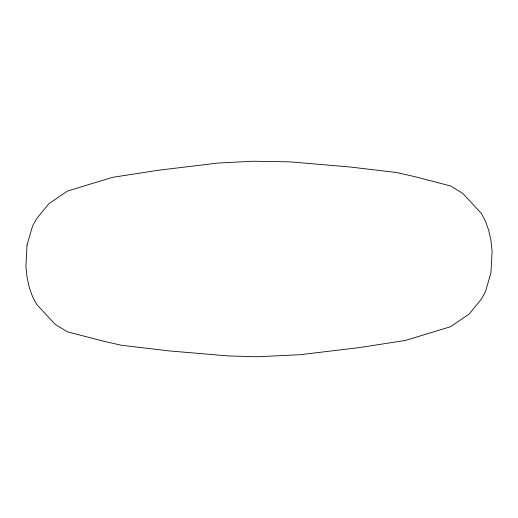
<?xml version="1.0" encoding="UTF-8"?>
<svg xmlns="http://www.w3.org/2000/svg" width="518" height="518" viewBox="0 0 518 518"><rect width="100%" height="100%" fill="white"/><g stroke="black" fill="none" stroke-linecap="round" stroke-linejoin="round"><path stroke-width="0.78" d="M27.04 245.046L25.9 266.511L27.033 277.214L29.261 287.341L32.498 296.51L36.61 304.364L55.225 324.372L67.508 331.844L103.891 341.284L121.413 345.247L168.149 350.809L228.224 355.937L256.552 356.766L299.922 354.726L359.35 347.584L405.419 340.449L450.485 326.728L469.12 314.05L481.384 299.08L485.502 291.569L490.96 272.733L492.1 251.269L490.967 240.566L488.739 230.439L485.502 221.27L481.39 213.416L462.775 193.408L450.492 185.936L414.109 176.496L396.587 172.533L349.851 166.971L289.776 161.843L252.771 161.234L218.078 163.053L158.65 170.202L112.581 177.331L67.515 191.051L48.88 203.729L36.616 218.7L32.498 226.211L27.04 245.046"/></g></svg>
